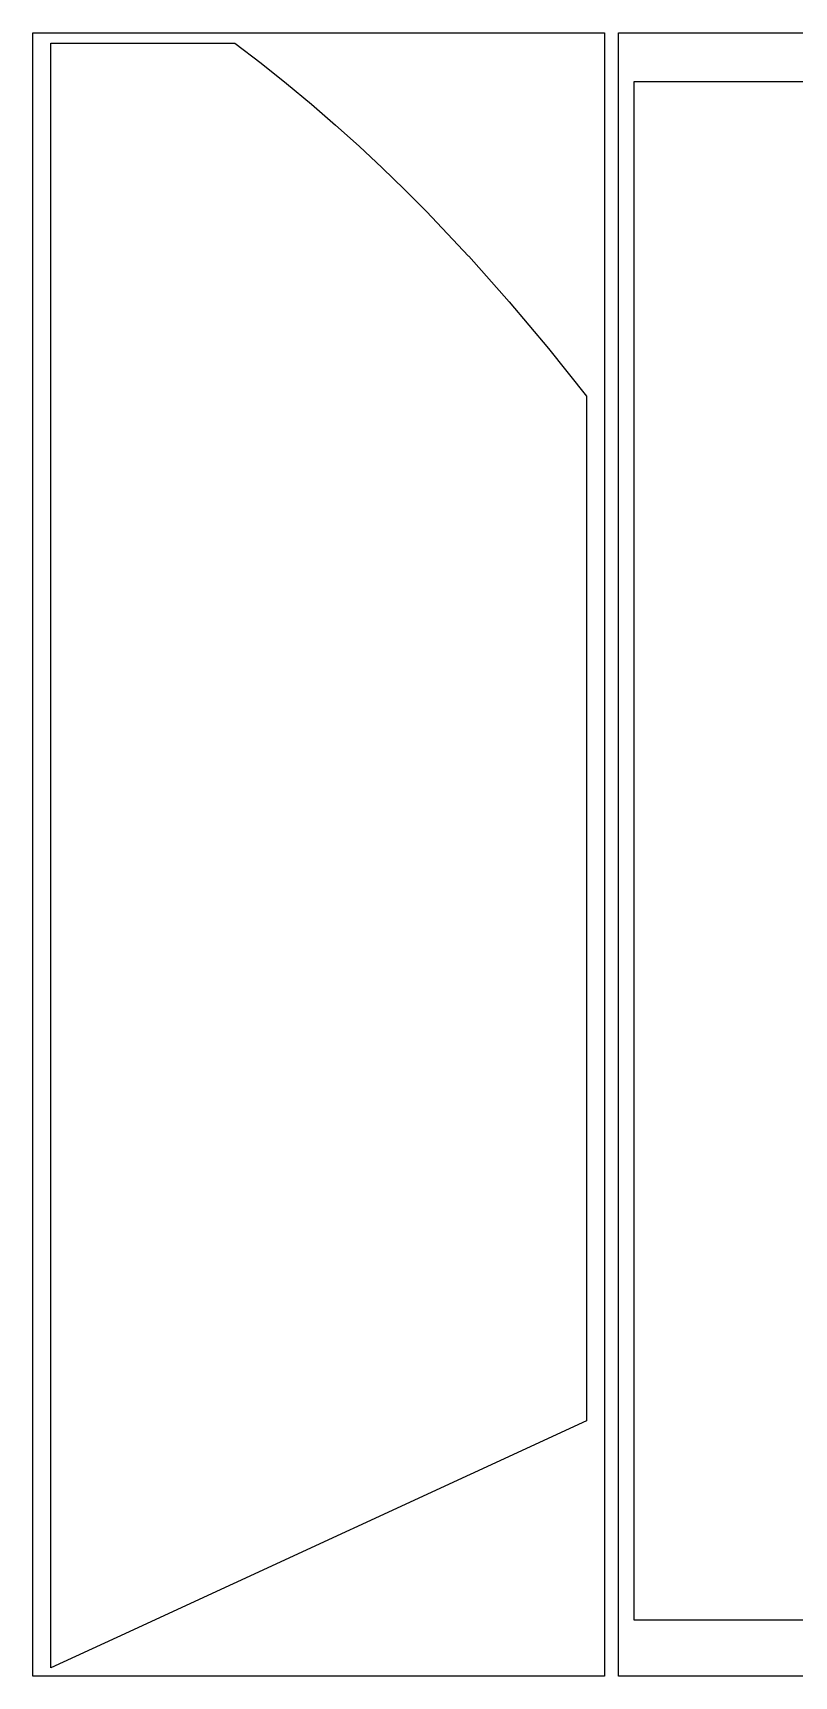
# Model space of a CAD drawing. Extents: x -1 to 598, y -1077 to 3722.
# Drawn here: x 7.3 to 224.8, y -1077.4 to -607.6 of the extents above; entities that cross this region are included whole.
import ezdxf

# ---------------------------------------------------------------- set-up
doc = ezdxf.new("R2010")
doc.units = 0

msp = doc.modelspace()

# ---------------------------------------------------------------- linework, layer by layer
at = {"layer": 'Calque_1'}
for p, q in [((7.27689, -1077.4), (7.27689, -607.563)), ((7.27689, -607.563), (170.62, -607.563)), ((12.4103, -1075.05), (12.4103, -610.473)), ((12.4103, -610.473), (31.2923, -610.473)), ((31.2923, -610.473), (65.0113, -610.473)), ((65.0113, -610.473), (72.50006, -616.21445)), ((170.62, -607.563), (170.62, -1077.4)), ((174.62, -1077.4), (174.62, -607.563)), ((174.62, -607.563), (558.274, -607.563)), ((72.4992, -616.212), (79.78476, -622.03283)), ((79.7853, -622.033), (86.87639, -627.9332)), ((179.11, -984.906), (179.11, -621.424)), ((179.11, -621.424), (554.454, -621.424)), ((86.8764, -627.933), (93.78228, -633.91258)), ((93.7823, -633.913), (100.5117, -639.97195)), ((100.511, -639.974), (107.07319, -646.11233)), ((107.074, -646.113), (113.47797, -652.3307)), ((113.478, -652.322), (119.73248, -658.59262)), ((119.732, -658.593), (131.8295, -671.3724)), ((131.83, -671.372), (143.4378, -684.4424)), ((143.438, -684.443), (154.6285, -697.8044)), ((154.628, -697.804), (165.4733, -711.4036)), ((165.474, -711.404), (165.462094, -1004.377)), ((179.11, -1061.42), (179.11, -984.906)), ((165.462, -1004.38), (31.292, -1066.3189)), ((554.454, -1061.42), (179.11, -1061.42)), ((31.2923, -1066.32), (12.4103, -1075.05124)), ((31.2926, -1066.32), (31.2926, -1066.32)), ((170.62, -1077.4), (7.27689, -1077.4)), ((558.274, -1077.4), (174.62, -1077.4))]:
    msp.add_line(p, q, dxfattribs=at)

doc.saveas('drawing.dxf')
